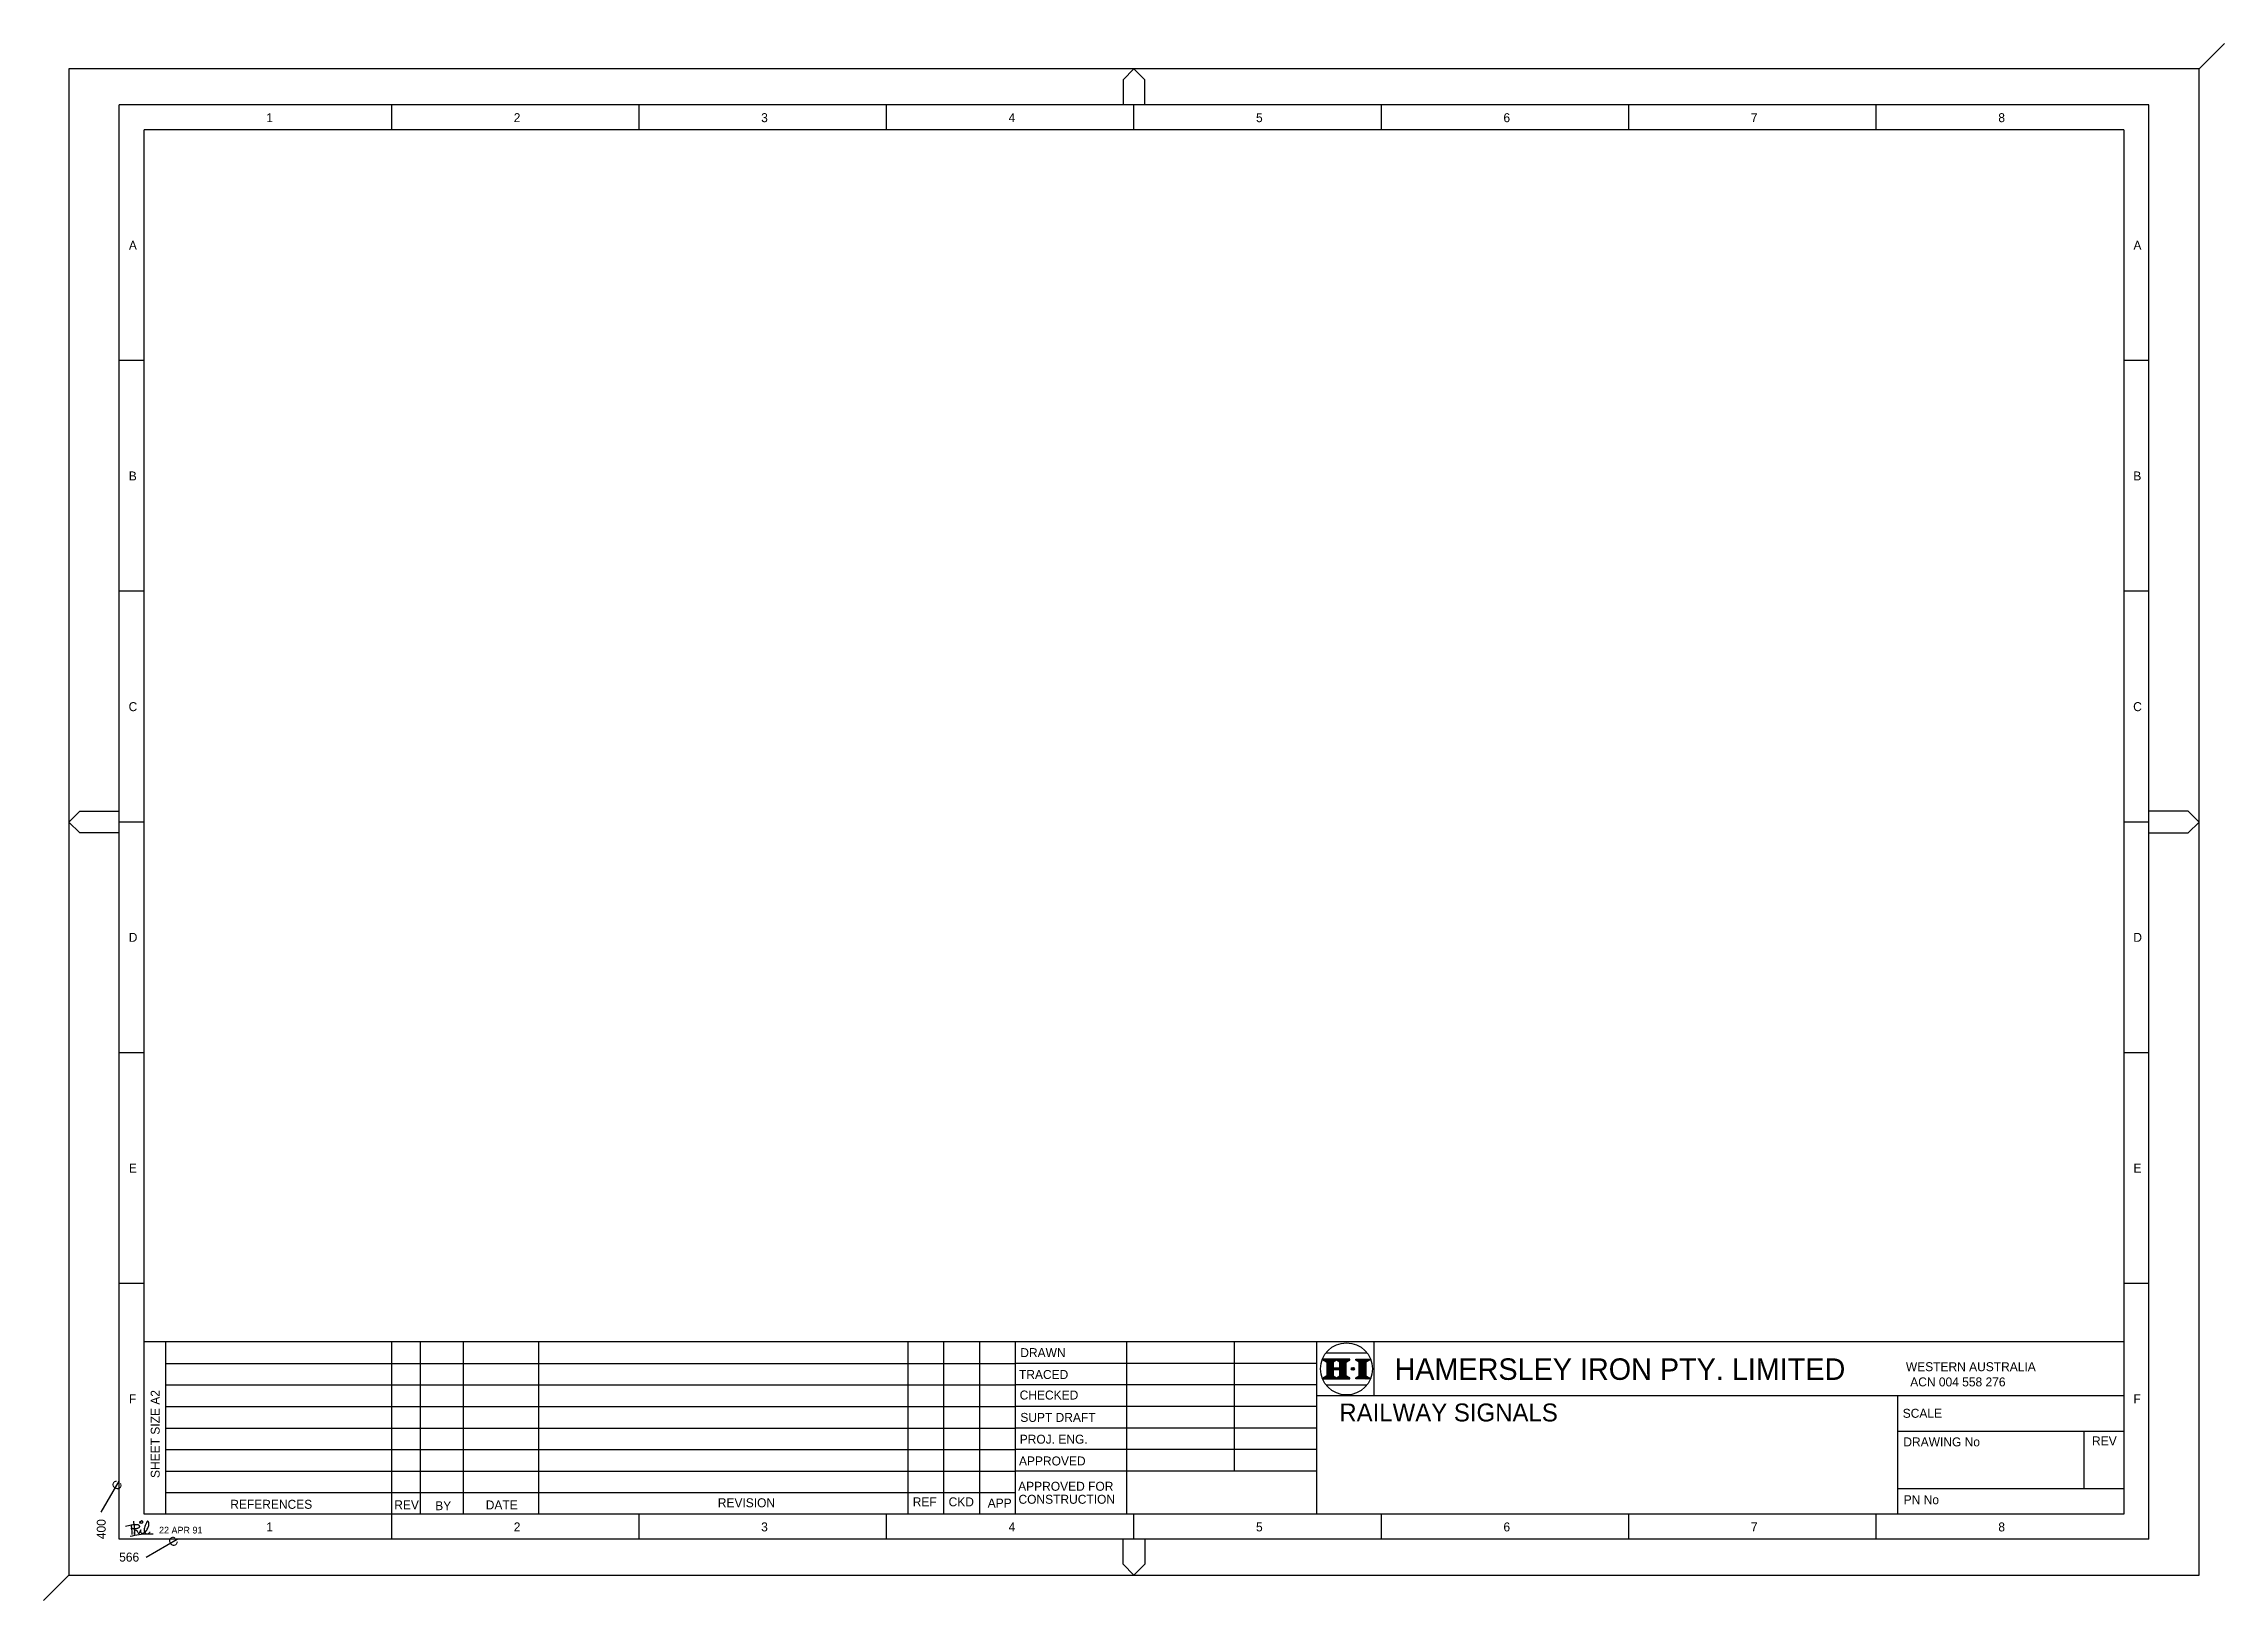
# Model space of a CAD drawing. Extents: x -21 to 587, y -17 to 417.
import ezdxf

# ---------------------------------------------------------------- set-up
doc = ezdxf.new("R2010")
doc.units = 0
doc.layers.add('G_Border', color=7, linetype='Continuous')

msp = doc.modelspace()

# ---------------------------------------------------------------- linework, layer by layer
at = {"layer": 'G_Border'}
for p, q in [((580, 410), (587.071, 417.071)), ((283, 410), (280, 407)), ((286, 407), (283, 410)), ((280, 407), (280, 400)), ((286, 400), (286, 407)), ((0, 0), (0, 400)), ((566, 400), (0, 400)), ((75.999, 393), (75.999, 399.832)), ((144.999, 393), (144.999, 399.832)), ((213.999, 393), (213.999, 399.832)), ((282.999, 393), (282.999, 399.832)), ((351.999, 393), (351.999, 399.832)), ((420.999, 393), (420.999, 399.832)), ((489.999, 393), (489.999, 399.832)), ((566, 0), (566, 400)), ((6.999, 7), (6.999, 393)), ((559, 393), (6.999, 393)), ((559, 393), (559, 7)), ((6.999, 328.666), (0, 328.666)), ((566, 328.666), (559.001, 328.666)), ((6.999, 264.333), (0, 264.333)), ((566, 264.333), (559.001, 264.333)), ((-14, 200), (-11, 203)), ((-11, 203), (0, 203)), ((577, 203), (566, 203)), ((580, 200), (577, 203)), ((-11, 197), (-14, 200)), ((0, 197), (-11, 197)), ((6.999, 199.999), (0, 199.999)), ((566, 199.999), (559.001, 199.999)), ((566, 197), (577, 197)), ((577, 197), (580, 200)), ((6.999, 135.666), (0, 135.666)), ((566, 135.666), (559.001, 135.666)), ((6.999, 71.333), (0, 71.333)), ((566, 71.333), (559.001, 71.333)), ((559, 55), (6.999, 55)), ((12.999, 7), (12.999, 55)), ((76, 7), (76, 54.832)), ((84, 7), (84, 54.832)), ((96, 7), (96, 54.832)), ((117, 7), (117, 54.832)), ((220, 7), (220, 55)), ((230, 7), (230, 55)), ((240, 7), (240, 55)), ((250, 7), (250, 55)), ((281, 7), (281, 55)), ((311, 19), (311, 55)), ((334, 7), (334, 55)), ((350, 40), (350, 55)), ((12.999, 49), (250, 49)), ((334, 49), (250, 49)), ((335.72, 50.006), (335.925, 50.211)), ((335.869, 49.873), (336.208, 50.211)), ((336.051, 49.771), (336.49, 50.211)), ((336.232, 49.67), (336.773, 50.211)), ((336.413, 49.568), (337.056, 50.211)), ((336.567, 51.988), (347.954, 51.988)), ((336.595, 49.467), (337.339, 50.211)), ((336.739, 47.631), (339.319, 50.211)), ((336.739, 47.914), (339.036, 50.211)), ((336.739, 48.197), (338.753, 50.211)), ((336.739, 48.48), (338.47, 50.211)), ((336.739, 48.763), (338.187, 50.211)), ((336.739, 49.045), (337.905, 50.211)), ((336.739, 49.328), (337.622, 50.211)), ((336.739, 49.386), (336.739, 45.549)), ((336.739, 47.348), (338.559, 49.168)), ((336.739, 47.065), (338.559, 48.885)), ((338.559, 49.386), (338.559, 47.742)), ((339.148, 49.757), (339.602, 50.211)), ((339.548, 49.875), (339.885, 50.211)), ((339.726, 49.77), (340.167, 50.211)), ((339.904, 49.665), (340.45, 50.211)), ((339.977, 47.192), (342.996, 50.211)), ((340.082, 49.56), (340.733, 50.211)), ((340.26, 49.455), (341.016, 50.211)), ((340.26, 47.192), (342.198, 49.13)), ((340.378, 47.876), (342.713, 50.211)), ((340.378, 48.159), (342.43, 50.211)), ((340.378, 48.442), (342.147, 50.211)), ((340.378, 48.725), (341.864, 50.211)), ((340.378, 49.007), (341.582, 50.211)), ((340.378, 49.29), (341.299, 50.211)), ((340.378, 47.742), (340.378, 49.386)), ((340.378, 47.028), (342.198, 48.848)), ((342.198, 49.386), (343.216, 49.936)), ((342.198, 45.549), (342.198, 49.386)), ((342.754, 49.686), (343.216, 50.148)), ((344.816, 49.936), (344.816, 50.211)), ((344.816, 50.211), (348.673, 50.211)), ((344.816, 49.961), (345.066, 50.211)), ((345.835, 49.386), (344.816, 49.936)), ((344.983, 49.846), (345.349, 50.211)), ((345.167, 49.747), (345.632, 50.211)), ((345.351, 49.647), (345.914, 50.211)), ((345.534, 49.548), (346.197, 50.211)), ((345.718, 49.449), (346.48, 50.211)), ((345.835, 47.586), (348.46, 50.211)), ((345.835, 47.869), (348.177, 50.211)), ((345.835, 48.152), (347.894, 50.211)), ((345.835, 48.435), (347.611, 50.211)), ((345.835, 48.717), (347.329, 50.211)), ((345.835, 49), (347.046, 50.211)), ((345.835, 49.283), (346.763, 50.211)), ((345.835, 45.549), (345.835, 49.386)), ((345.835, 47.303), (347.655, 49.123)), ((345.835, 47.02), (347.655, 48.84)), ((348.673, 49.936), (347.655, 49.386)), ((347.655, 49.386), (347.655, 45.549)), ((348.227, 49.695), (348.673, 50.141)), ((348.673, 50.211), (348.673, 49.936)), ((12.999, 43), (250, 43)), ((334, 43), (250, 43)), ((335.72, 44.915), (335.895, 45.09)), ((335.812, 44.724), (336.515, 45.427)), ((336.095, 44.724), (338.559, 47.188)), ((336.377, 44.724), (338.559, 46.906)), ((336.567, 43), (347.954, 43)), ((336.66, 44.724), (338.559, 46.623)), ((336.739, 46.783), (338.559, 48.603)), ((336.739, 46.5), (338.559, 48.32)), ((336.739, 46.217), (338.559, 48.037)), ((336.739, 45.934), (338.559, 47.754)), ((336.739, 45.651), (338.83, 47.742)), ((336.943, 44.724), (338.559, 46.34)), ((337.226, 44.724), (338.559, 46.057)), ((337.509, 44.724), (338.559, 45.774)), ((337.792, 44.724), (338.595, 45.528)), ((338.074, 44.724), (338.773, 45.423)), ((338.357, 44.724), (338.951, 45.318)), ((338.559, 47.742), (340.378, 47.742)), ((340.378, 47.192), (338.559, 47.192)), ((338.559, 47.192), (338.559, 45.549)), ((338.563, 47.192), (339.113, 47.742)), ((338.64, 44.724), (339.129, 45.213)), ((338.845, 47.192), (339.395, 47.742)), ((338.923, 44.724), (339.307, 45.108)), ((339.128, 47.192), (339.678, 47.742)), ((339.206, 44.724), (339.485, 45.003)), ((339.411, 47.192), (339.961, 47.742)), ((339.489, 44.724), (340.204, 45.44)), ((339.694, 47.192), (340.244, 47.742)), ((339.772, 44.724), (342.198, 47.15)), ((340.054, 44.724), (342.198, 46.868)), ((340.337, 44.724), (342.198, 46.585)), ((340.378, 46.745), (342.198, 48.565)), ((340.378, 46.462), (342.198, 48.282)), ((340.378, 46.179), (342.198, 47.999)), ((340.378, 45.896), (342.198, 47.716)), ((340.378, 45.613), (342.198, 47.433)), ((340.378, 45.549), (340.378, 47.192)), ((340.62, 44.724), (342.198, 46.302)), ((340.903, 44.724), (342.198, 46.019)), ((341.186, 44.724), (342.198, 45.736)), ((341.469, 44.724), (342.26, 45.515)), ((341.751, 44.724), (342.444, 45.416)), ((342.034, 44.724), (342.627, 45.317)), ((343.216, 44.999), (342.198, 45.549)), ((342.317, 44.724), (342.811, 45.218)), ((342.6, 44.724), (342.995, 45.119)), ((342.883, 44.724), (343.178, 45.019)), ((343.166, 44.724), (343.216, 44.774)), ((343.602, 47.46), (344.058, 47.915)), ((343.695, 47.27), (344.276, 47.85)), ((343.863, 47.154), (344.418, 47.71)), ((344.121, 47.13), (344.47, 47.479)), ((344.816, 44.999), (345.835, 45.549)), ((344.816, 44.87), (345.096, 45.15)), ((344.816, 44.724), (344.816, 44.999)), ((348.673, 44.724), (344.816, 44.724)), ((344.953, 44.724), (345.711, 45.482)), ((345.236, 44.724), (347.655, 47.143)), ((345.519, 44.724), (347.655, 46.86)), ((345.801, 44.724), (347.655, 46.578)), ((345.835, 46.737), (347.655, 48.557)), ((345.835, 46.455), (347.655, 48.275)), ((345.835, 46.172), (347.655, 47.992)), ((345.835, 45.889), (347.655, 47.709)), ((345.835, 45.606), (347.655, 47.426)), ((346.084, 44.724), (347.655, 46.295)), ((346.367, 44.724), (347.655, 46.012)), ((346.65, 44.724), (347.655, 45.729)), ((346.933, 44.724), (347.722, 45.513)), ((347.216, 44.724), (347.905, 45.414)), ((347.498, 44.724), (348.089, 45.315)), ((347.655, 45.549), (348.673, 44.999)), ((347.781, 44.724), (348.273, 45.215)), ((348.064, 44.724), (348.456, 45.116)), ((348.347, 44.724), (348.64, 45.017)), ((348.63, 44.724), (348.673, 44.767)), ((348.673, 44.999), (348.673, 44.724)), ((12.999, 37), (250, 37)), ((334, 37), (250, 37)), ((559, 40), (334, 40)), ((496, 7), (496, 40)), ((12.999, 31), (250, 31)), ((334, 31), (250, 31)), ((12.999, 25), (250, 25)), ((334, 25), (250, 25)), ((559, 30), (496, 30)), ((548, 14), (548, 30)), ((12.999, 19), (250, 19)), ((334, 19), (250, 19)), ((-5, 7.5), (0, 16.161)), ((12.999, 13), (250, 13)), ((559, 14), (496, 14)), ((559, 7), (6.999, 7)), ((76, 0), (76, 6.832)), ((145, 0), (145, 6.832)), ((214, 0), (214, 6.832)), ((283, 0), (283, 6.832)), ((352, 0), (352, 6.832)), ((421, 0), (421, 6.832)), ((490, 0), (490, 6.832)), ((566, 0), (0, 0)), ((7.5, -5), (16.16, 0)), ((280, -7), (280, 0)), ((286, 0), (286, -7)), ((-14, -10), (-21.071, -17.071)), ((283, -10), (280, -7)), ((286, -7), (283, -10))]:
    msp.add_line(p, q, dxfattribs=at)
msp.add_lwpolyline([(-14, -10), (580, -10), (580, 410), (-14, 410)], close=True, dxfattribs=at)
for points in [[(343.216, 49.936), (343.216, 50.211), (335.72, 50.211), (335.72, 49.94), (335.749, 49.94)], [(335.749, 49.94), (336.739, 49.386)], [(339.438, 49.94), (338.559, 49.386)], [(340.378, 49.386), (339.438, 49.94)], [(336.739, 45.549), (335.72, 44.995)], [(335.72, 44.995), (335.72, 44.995), (335.72, 44.724), (343.216, 44.724), (343.216, 44.999)], [(338.559, 45.549), (339.498, 44.995)], [(339.498, 44.995), (340.378, 45.549)]]:
    msp.add_lwpolyline(points, dxfattribs=at)
msp.add_circle((342.26, 47.494), 7.254, dxfattribs=at)
msp.add_ellipse((344.035, 47.519), major_axis=(0.437, 0), ratio=0.9070295, dxfattribs=at)
for points in [[(1.79, 3.665), (3.347, 3.971), (4.409, 4.115)], [(3.089, 0.794), (5.594, 1.322), (7.706, 1.499), (9.464, 1.475)], [(3.548, 2.93), (3.374, 2.969), (3.248, 3.008)], [(3.629, 1.274), (3.602, 2.351), (3.512, 3.131), (3.458, 3.485), (3.332, 3.965)], [(4.409, 4.115), (4.724, 4.115), (5.207, 4.052), (5.339, 4.004), (5.471, 3.923), (5.621, 3.737), (5.678, 3.563), (5.666, 3.425), (5.552, 3.248), (5.309, 3.089), (4.901, 2.945), (4.397, 2.882), (3.971, 2.882), (3.548, 2.93)], [(3.95, 5.039), (4.109, 4.184), (4.196, 3.113), (4.247, 1.877), (4.265, 1.349), (4.286, 1.841), (4.355, 2.18), (4.481, 2.432), (4.679, 2.57), (4.877, 2.456), (5.054, 2.192), (5.192, 1.916), (5.36, 1.601), (5.498, 1.526), (5.675, 1.751), (5.834, 2.129), (6.02, 2.645), (5.933, 2.054), (6.101, 1.79), (6.308, 1.652), (6.644, 1.637), (7.007, 1.826), (7.304, 2.078), (7.667, 2.519), (7.994, 3.074), (8.18, 3.566), (8.279, 4.109), (8.231, 4.574), (8.084, 4.952), (7.895, 4.991), (7.61, 4.535), (7.283, 3.842), (7.037, 3.2), (6.947, 2.597), (7.067, 2.003), (7.127, 1.904), (7.304, 1.652), (7.679, 1.511), (8.153, 1.613), (8.486, 1.841), (8.624, 1.991)], [(5.705, 4.952), (5.714, 4.712), (5.834, 4.586), (6.041, 4.523), (6.386, 4.523), (6.563, 4.676), (6.593, 4.838), (6.506, 4.976), (6.317, 5.078), (6.071, 5.015), (5.933, 4.877), (5.834, 4.724), (5.795, 4.574), (5.765, 4.385)]]:
    msp.add_spline(points, degree=3, dxfattribs=at)

# ---------------------------------------------------------------- texts
for s, height, p in [('1', 2.5, (41.027, 395.166)), ('2', 2.5, (110.027, 395.166)), ('3', 2.5, (179.027, 395.166)), ('4', 2.5, (248.027, 395.166)), ('5', 2.5, (317.027, 395.166)), ('6', 2.5, (386.027, 395.166)), ('7', 2.5, (455.027, 395.166)), ('8', 2.5, (524.027, 395.166)), ('A', 2.5, (2.712, 359.582)), ('A', 2.5, (561.713, 359.582)), ('B', 2.5, (2.672, 295.249)), ('B', 2.5, (561.673, 295.249)), ('C', 2.5, (2.633, 230.915)), ('C', 2.5, (561.634, 230.915)), ('D', 2.5, (2.672, 166.582)), ('D', 2.5, (561.673, 166.582)), ('E', 2.5, (2.712, 102.249)), ('E', 2.5, (561.713, 102.249)), ('DRAWN', 2.5, (251.293, 50.768)), ('HAMERSLEY IRON PTY. LIMITED', 6, (355.644, 44.421)), ('WESTERN AUSTRALIA', 2.499, (498.255, 46.851)), ('TRACED', 2.5, (250.923, 44.675)), ('ACN 004 558 276', 2.499, (499.467, 42.603)), ('F', 2.5, (2.712, 37.916)), ('CHECKED', 2.5, (251.124, 38.945)), ('RAILWAY SIGNALS', 5, (340.258, 32.829)), ('F', 2.5, (561.713, 37.916)), ('SUPT DRAFT', 2.5, (251.292, 32.71)), ('SCALE', 2.5, (497.367, 33.85)), ('PROJ. ENG.', 2.5, (251.135, 26.624)), ('DRAWING No', 2.5, (497.555, 25.874)), ('REV', 2.5, (550.171, 26.147)), ('APPROVED', 2.5, (250.924, 20.558)), ('APPROVED FOR', 2.5, (250.698, 13.502)), ('CONSTRUCTION', 2.5, (250.787, 9.873)), ('PN No', 2.5, (497.648, 9.744)), ('REV', 2.5, (76.711, 8.328)), ('BY', 2.5, (88.134, 8.085)), ('DATE', 2.5, (102.226, 8.297)), ('REVISION', 2.5, (166.935, 8.905)), ('REF', 2.5, (221.296, 9.151)), ('CKD', 2.5, (231.296, 9.151)), ('APP', 2.5, (242.199, 8.813)), ('22 APR 91', 1.875, (11.105, 1.582)), ('1', 2.5, (41.028, 2.166)), ('2', 2.5, (110.028, 2.166)), ('3', 2.5, (179.028, 2.166)), ('4', 2.5, (248.028, 2.166)), ('5', 2.5, (317.028, 2.166)), ('6', 2.5, (386.028, 2.166)), ('7', 2.5, (455.028, 2.166)), ('8', 2.5, (524.028, 2.166)), ('566', 2.5, (0, -6.25))]:
    msp.add_text(s, height=height, dxfattribs=at).set_placement(p)
for s, rotation, p in [('SHEET SIZE A2', 89.999997, (11.302, 17.06)), ('C', 59.999997, (-0.167, 13.371)), ('REFERENCES', 359.999994, (30.981, 8.472)), ('400', 89.999997, (-3.75, 0)), ('C', 29.999997, (14.62, -2.333))]:
    msp.add_text(s, height=2.5, rotation=rotation, dxfattribs=at).set_placement(p)

doc.saveas('drawing.dxf')
